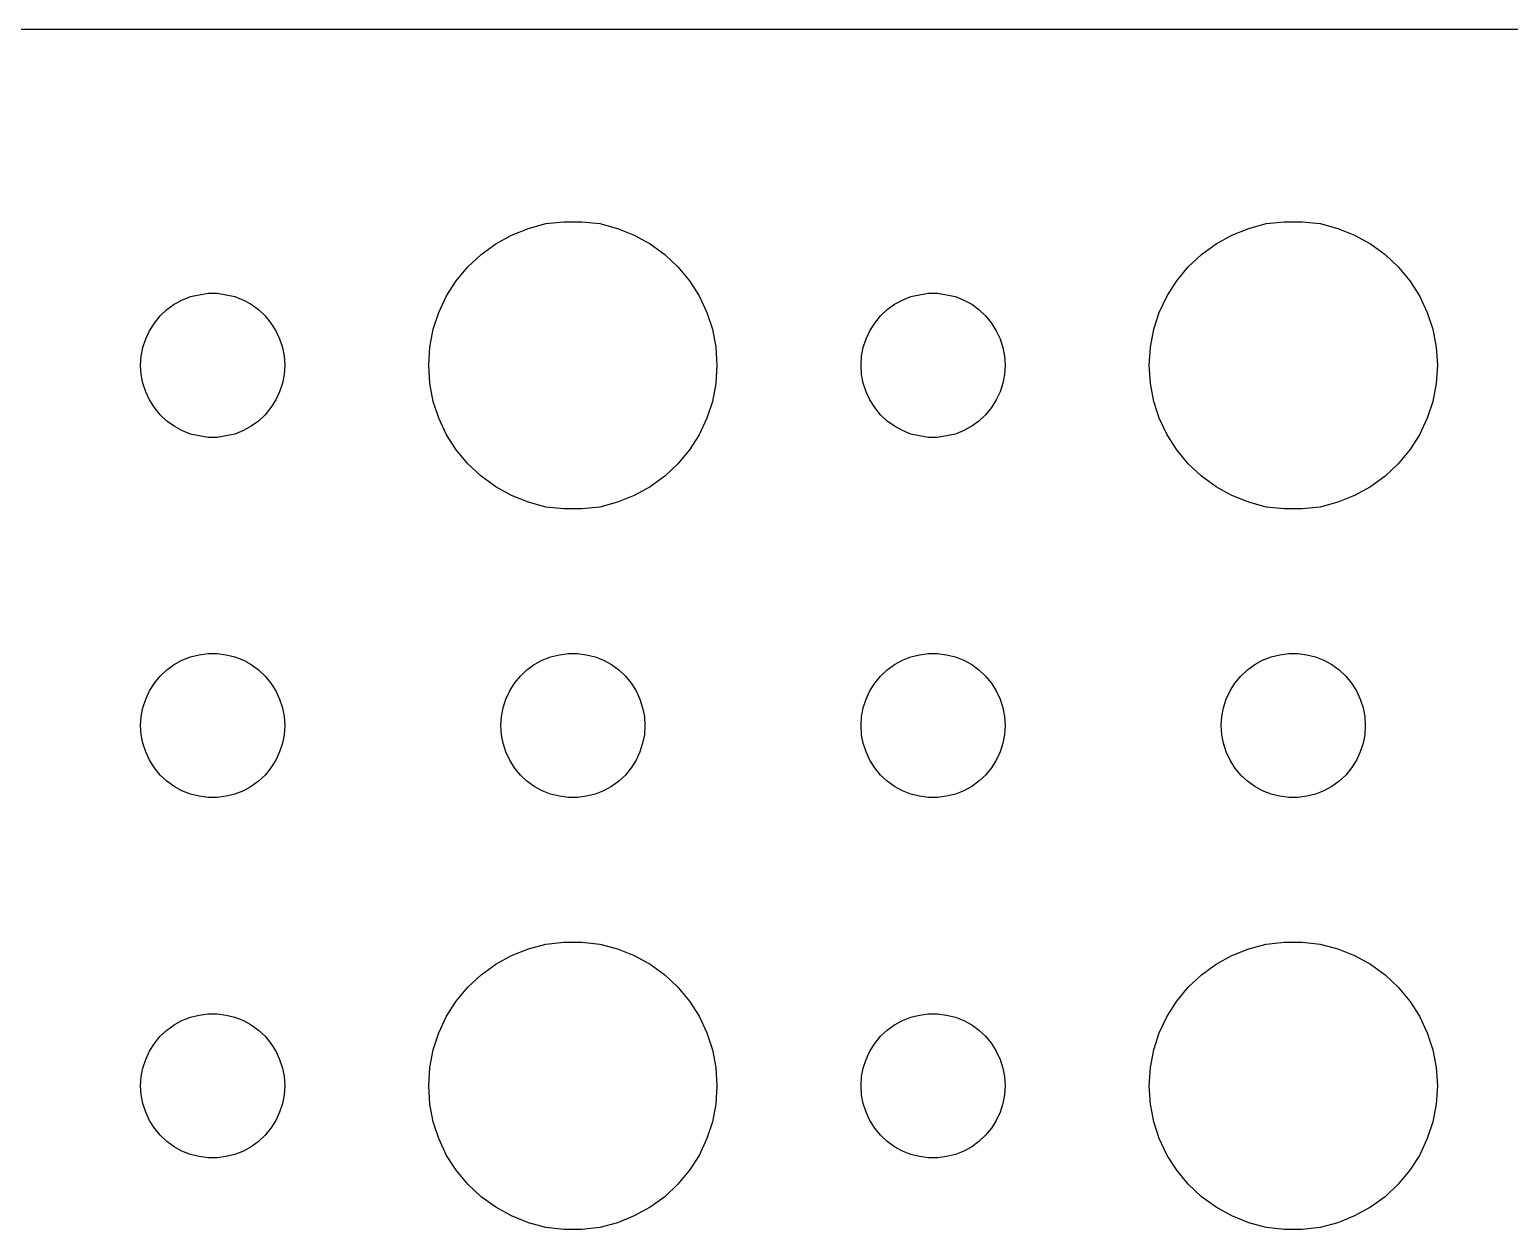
# Model space of a CAD drawing. Header units: metres. Extents: x -134 to 134, y 518 to 1078.
# Drawn here: x -33.81 to -3, y 1053.01 to 1077.99 of the extents above; entities that cross this region are included whole.
import ezdxf

# ---------------------------------------------------------------- set-up
doc = ezdxf.new("R2010")
doc.units = ezdxf.units.M

msp = doc.modelspace()

# ---------------------------------------------------------------- linework, layer by layer
for p, q in [((129.814, 1077.99), (-129.814, 1077.99)), ((-23.7773, 1073.71), (-23.427, 1073.85)), ((-23.427, 1073.85), (-23.0621, 1073.95)), ((-23.0621, 1073.95), (-22.6884, 1073.99)), ((-22.6884, 1073.99), (-22.3116, 1073.99)), ((-22.3116, 1073.99), (-21.9379, 1073.95)), ((-21.9379, 1073.95), (-21.5729, 1073.85)), ((-21.5729, 1073.85), (-21.2227, 1073.71)), ((-8.77733, 1073.71), (-8.42705, 1073.85)), ((-8.42705, 1073.85), (-8.06213, 1073.95)), ((-8.06213, 1073.95), (-7.68837, 1073.99)), ((-7.68837, 1073.99), (-7.31161, 1073.99)), ((-7.31161, 1073.99), (-6.93785, 1073.95)), ((-6.93785, 1073.95), (-6.57294, 1073.85)), ((-6.57294, 1073.85), (-6.22266, 1073.71)), ((-24.4123, 1073.31), (-24.1075, 1073.53)), ((-24.1075, 1073.53), (-23.7773, 1073.71)), ((-21.2227, 1073.71), (-20.8925, 1073.53)), ((-20.8925, 1073.53), (-20.5877, 1073.31)), ((-9.41226, 1073.31), (-9.10747, 1073.53)), ((-9.10747, 1073.53), (-8.77733, 1073.71)), ((-6.22266, 1073.71), (-5.89252, 1073.53)), ((-5.89252, 1073.53), (-5.58772, 1073.31)), ((-24.6869, 1073.05), (-24.4123, 1073.31)), ((-20.5877, 1073.31), (-20.3131, 1073.05)), ((-9.6869, 1073.05), (-9.41226, 1073.31)), ((-5.58772, 1073.31), (-5.31308, 1073.05)), ((-24.927, 1072.76), (-24.6869, 1073.05)), ((-20.3131, 1073.05), (-20.0729, 1072.76)), ((-9.92705, 1072.76), (-9.6869, 1073.05)), ((-5.31308, 1073.05), (-5.07294, 1072.76)), ((-25.1289, 1072.45), (-24.927, 1072.76)), ((-20.0729, 1072.76), (-19.8711, 1072.45)), ((-10.1289, 1072.45), (-9.92705, 1072.76)), ((-5.07294, 1072.76), (-4.87108, 1072.45)), ((-30.9561, 1072.16), (-30.8037, 1072.27)), ((-30.8037, 1072.27), (-30.6387, 1072.36)), ((-30.6387, 1072.36), (-30.4635, 1072.43)), ((-30.4635, 1072.43), (-30.2811, 1072.47)), ((-30.2811, 1072.47), (-30.0942, 1072.5)), ((-30.0942, 1072.5), (-29.9058, 1072.5)), ((-29.9058, 1072.5), (-29.7189, 1072.47)), ((-29.7189, 1072.47), (-29.5365, 1072.43)), ((-29.5365, 1072.43), (-29.3613, 1072.36)), ((-29.3613, 1072.36), (-29.1963, 1072.27)), ((-29.1963, 1072.27), (-29.0439, 1072.16)), ((-25.2893, 1072.1), (-25.1289, 1072.45)), ((-19.8711, 1072.45), (-19.7107, 1072.1)), ((-15.9561, 1072.16), (-15.8037, 1072.27)), ((-15.8037, 1072.27), (-15.6387, 1072.36)), ((-15.6387, 1072.36), (-15.4635, 1072.43)), ((-15.4635, 1072.43), (-15.2811, 1072.47)), ((-15.2811, 1072.47), (-15.0942, 1072.5)), ((-15.0942, 1072.5), (-14.9058, 1072.5)), ((-14.9058, 1072.5), (-14.7189, 1072.47)), ((-14.7189, 1072.47), (-14.5365, 1072.43)), ((-14.5365, 1072.43), (-14.3613, 1072.36)), ((-14.3613, 1072.36), (-14.1963, 1072.27)), ((-14.1963, 1072.27), (-14.0439, 1072.16)), ((-10.2893, 1072.1), (-10.1289, 1072.45)), ((-4.87108, 1072.45), (-4.71066, 1072.1)), ((-31.2135, 1071.88), (-31.0934, 1072.03)), ((-31.0934, 1072.03), (-30.9561, 1072.16)), ((-29.0439, 1072.16), (-28.9065, 1072.03)), ((-28.9065, 1072.03), (-28.7865, 1071.88)), ((-25.4057, 1071.75), (-25.2893, 1072.1)), ((-19.7107, 1072.1), (-19.5942, 1071.75)), ((-16.2135, 1071.88), (-16.0934, 1072.03)), ((-16.0934, 1072.03), (-15.9561, 1072.16)), ((-14.0439, 1072.16), (-13.9065, 1072.03)), ((-13.9065, 1072.03), (-13.7865, 1071.88)), ((-10.4057, 1071.75), (-10.2893, 1072.1)), ((-4.71066, 1072.1), (-4.59424, 1071.75)), ((-31.3947, 1071.55), (-31.3145, 1071.72)), ((-31.3145, 1071.72), (-31.2135, 1071.88)), ((-28.7865, 1071.88), (-28.6855, 1071.72)), ((-28.6855, 1071.72), (-28.6053, 1071.55)), ((-25.4763, 1071.38), (-25.4057, 1071.75)), ((-19.5942, 1071.75), (-19.5237, 1071.38)), ((-16.3947, 1071.55), (-16.3145, 1071.72)), ((-16.3145, 1071.72), (-16.2135, 1071.88)), ((-13.7865, 1071.88), (-13.6855, 1071.72)), ((-13.6855, 1071.72), (-13.6053, 1071.55)), ((-10.4763, 1071.38), (-10.4057, 1071.75)), ((-4.59424, 1071.75), (-4.52365, 1071.38)), ((-31.4882, 1071.19), (-31.4529, 1071.37)), ((-31.4529, 1071.37), (-31.3947, 1071.55)), ((-28.6053, 1071.55), (-28.5471, 1071.37)), ((-28.5471, 1071.37), (-28.5118, 1071.19)), ((-25.5, 1071), (-25.4763, 1071.38)), ((-19.5237, 1071.38), (-19.5, 1071)), ((-16.4882, 1071.19), (-16.4529, 1071.37)), ((-16.4529, 1071.37), (-16.3947, 1071.55)), ((-13.6053, 1071.55), (-13.5471, 1071.37)), ((-13.5471, 1071.37), (-13.5118, 1071.19)), ((-10.5, 1071), (-10.4763, 1071.38)), ((-4.52365, 1071.38), (-4.5, 1071)), ((-31.5, 1071), (-31.4882, 1071.19)), ((-28.5118, 1071.19), (-28.5, 1071)), ((-16.5, 1071), (-16.4882, 1071.19)), ((-13.5118, 1071.19), (-13.5, 1071)), ((-31.4882, 1070.81), (-31.5, 1071)), ((-31.4529, 1070.63), (-31.4882, 1070.81)), ((-28.5118, 1070.81), (-28.5471, 1070.63)), ((-28.5, 1071), (-28.5118, 1070.81)), ((-25.4763, 1070.62), (-25.5, 1071)), ((-19.5, 1071), (-19.5237, 1070.62)), ((-16.4882, 1070.81), (-16.5, 1071)), ((-16.4529, 1070.63), (-16.4882, 1070.81)), ((-13.5118, 1070.81), (-13.5471, 1070.63)), ((-13.5, 1071), (-13.5118, 1070.81)), ((-10.4763, 1070.62), (-10.5, 1071)), ((-4.5, 1071), (-4.52365, 1070.62)), ((-31.3947, 1070.45), (-31.4529, 1070.63)), ((-31.3145, 1070.28), (-31.3947, 1070.45)), ((-28.6053, 1070.45), (-28.6855, 1070.28)), ((-28.5471, 1070.63), (-28.6053, 1070.45)), ((-25.4057, 1070.25), (-25.4763, 1070.62)), ((-19.5237, 1070.62), (-19.5942, 1070.25)), ((-16.3947, 1070.45), (-16.4529, 1070.63)), ((-16.3145, 1070.28), (-16.3947, 1070.45)), ((-13.6053, 1070.45), (-13.6855, 1070.28)), ((-13.5471, 1070.63), (-13.6053, 1070.45)), ((-10.4057, 1070.25), (-10.4763, 1070.62)), ((-4.52365, 1070.62), (-4.59424, 1070.25)), ((-31.2135, 1070.12), (-31.3145, 1070.28)), ((-31.0934, 1069.97), (-31.2135, 1070.12)), ((-28.7865, 1070.12), (-28.9065, 1069.97)), ((-28.6855, 1070.28), (-28.7865, 1070.12)), ((-25.2893, 1069.9), (-25.4057, 1070.25)), ((-19.5942, 1070.25), (-19.7107, 1069.9)), ((-16.2135, 1070.12), (-16.3145, 1070.28)), ((-16.0934, 1069.97), (-16.2135, 1070.12)), ((-13.7865, 1070.12), (-13.9065, 1069.97)), ((-13.6855, 1070.28), (-13.7865, 1070.12)), ((-10.2893, 1069.9), (-10.4057, 1070.25)), ((-4.59424, 1070.25), (-4.71066, 1069.9)), ((-30.9561, 1069.84), (-31.0934, 1069.97)), ((-30.8037, 1069.73), (-30.9561, 1069.84)), ((-29.0439, 1069.84), (-29.1963, 1069.73)), ((-28.9065, 1069.97), (-29.0439, 1069.84)), ((-25.1289, 1069.55), (-25.2893, 1069.9)), ((-19.7107, 1069.9), (-19.8711, 1069.55)), ((-15.9561, 1069.84), (-16.0934, 1069.97)), ((-15.8037, 1069.73), (-15.9561, 1069.84)), ((-14.0439, 1069.84), (-14.1963, 1069.73)), ((-13.9065, 1069.97), (-14.0439, 1069.84)), ((-10.1289, 1069.55), (-10.2893, 1069.9)), ((-4.71066, 1069.9), (-4.87108, 1069.55)), ((-30.6387, 1069.64), (-30.8037, 1069.73)), ((-30.4635, 1069.57), (-30.6387, 1069.64)), ((-30.2811, 1069.53), (-30.4635, 1069.57)), ((-30.0942, 1069.5), (-30.2811, 1069.53)), ((-29.9058, 1069.5), (-30.0942, 1069.5)), ((-29.7189, 1069.53), (-29.9058, 1069.5)), ((-29.5365, 1069.57), (-29.7189, 1069.53)), ((-29.3613, 1069.64), (-29.5365, 1069.57)), ((-29.1963, 1069.73), (-29.3613, 1069.64)), ((-24.927, 1069.24), (-25.1289, 1069.55)), ((-19.8711, 1069.55), (-20.0729, 1069.24)), ((-15.6387, 1069.64), (-15.8037, 1069.73)), ((-15.4635, 1069.57), (-15.6387, 1069.64)), ((-15.2811, 1069.53), (-15.4635, 1069.57)), ((-15.0942, 1069.5), (-15.2811, 1069.53)), ((-14.9058, 1069.5), (-15.0942, 1069.5)), ((-14.7189, 1069.53), (-14.9058, 1069.5)), ((-14.5365, 1069.57), (-14.7189, 1069.53)), ((-14.3613, 1069.64), (-14.5365, 1069.57)), ((-14.1963, 1069.73), (-14.3613, 1069.64)), ((-9.92705, 1069.24), (-10.1289, 1069.55)), ((-4.87108, 1069.55), (-5.07294, 1069.24)), ((-24.6869, 1068.95), (-24.927, 1069.24)), ((-20.0729, 1069.24), (-20.3131, 1068.95)), ((-9.6869, 1068.95), (-9.92705, 1069.24)), ((-5.07294, 1069.24), (-5.31308, 1068.95)), ((-24.4123, 1068.69), (-24.6869, 1068.95)), ((-20.3131, 1068.95), (-20.5877, 1068.69)), ((-9.41226, 1068.69), (-9.6869, 1068.95)), ((-5.31308, 1068.95), (-5.58772, 1068.69)), ((-24.1075, 1068.47), (-24.4123, 1068.69)), ((-20.5877, 1068.69), (-20.8925, 1068.47)), ((-9.10747, 1068.47), (-9.41226, 1068.69)), ((-5.58772, 1068.69), (-5.89252, 1068.47)), ((-23.7773, 1068.29), (-24.1075, 1068.47)), ((-23.427, 1068.15), (-23.7773, 1068.29)), ((-21.2227, 1068.29), (-21.5729, 1068.15)), ((-20.8925, 1068.47), (-21.2227, 1068.29)), ((-8.77733, 1068.29), (-9.10747, 1068.47)), ((-8.42705, 1068.15), (-8.77733, 1068.29)), ((-6.22266, 1068.29), (-6.57294, 1068.15)), ((-5.89252, 1068.47), (-6.22266, 1068.29)), ((-23.0621, 1068.05), (-23.427, 1068.15)), ((-22.6884, 1068.01), (-23.0621, 1068.05)), ((-22.3116, 1068.01), (-22.6884, 1068.01)), ((-21.9379, 1068.05), (-22.3116, 1068.01)), ((-21.5729, 1068.15), (-21.9379, 1068.05)), ((-8.06213, 1068.05), (-8.42705, 1068.15)), ((-7.68837, 1068.01), (-8.06213, 1068.05)), ((-7.31161, 1068.01), (-7.68837, 1068.01)), ((-6.93785, 1068.05), (-7.31161, 1068.01)), ((-6.57294, 1068.15), (-6.93785, 1068.05)), ((-30.8037, 1064.77), (-30.6387, 1064.86)), ((-30.6387, 1064.86), (-30.4635, 1064.93)), ((-30.4635, 1064.93), (-30.2811, 1064.97)), ((-30.2811, 1064.97), (-30.0942, 1065)), ((-30.0942, 1065), (-29.9058, 1065)), ((-29.9058, 1065), (-29.7189, 1064.97)), ((-29.7189, 1064.97), (-29.5365, 1064.93)), ((-29.5365, 1064.93), (-29.3613, 1064.86)), ((-29.3613, 1064.86), (-29.1963, 1064.77)), ((-23.3037, 1064.77), (-23.1387, 1064.86)), ((-23.1387, 1064.86), (-22.9635, 1064.93)), ((-22.9635, 1064.93), (-22.7811, 1064.97)), ((-22.7811, 1064.97), (-22.5942, 1065)), ((-22.5942, 1065), (-22.4058, 1065)), ((-22.4058, 1065), (-22.2189, 1064.97)), ((-22.2189, 1064.97), (-22.0365, 1064.93)), ((-22.0365, 1064.93), (-21.8613, 1064.86)), ((-21.8613, 1064.86), (-21.6963, 1064.77)), ((-15.8037, 1064.77), (-15.6387, 1064.86)), ((-15.6387, 1064.86), (-15.4635, 1064.93)), ((-15.4635, 1064.93), (-15.2811, 1064.97)), ((-15.2811, 1064.97), (-15.0942, 1065)), ((-15.0942, 1065), (-14.9058, 1065)), ((-14.9058, 1065), (-14.7189, 1064.97)), ((-14.7189, 1064.97), (-14.5365, 1064.93)), ((-14.5365, 1064.93), (-14.3613, 1064.86)), ((-14.3613, 1064.86), (-14.1963, 1064.77)), ((-8.30373, 1064.77), (-8.13866, 1064.86)), ((-8.13866, 1064.86), (-7.96352, 1064.93)), ((-7.96352, 1064.93), (-7.78107, 1064.97)), ((-7.78107, 1064.97), (-7.59418, 1065)), ((-7.59418, 1065), (-7.40581, 1065)), ((-7.40581, 1065), (-7.21892, 1064.97)), ((-7.21892, 1064.97), (-7.03647, 1064.93)), ((-7.03647, 1064.93), (-6.86133, 1064.86)), ((-6.86133, 1064.86), (-6.69626, 1064.77)), ((-31.0934, 1064.53), (-30.9561, 1064.66)), ((-30.9561, 1064.66), (-30.8037, 1064.77)), ((-29.1963, 1064.77), (-29.0439, 1064.66)), ((-29.0439, 1064.66), (-28.9065, 1064.53)), ((-23.5934, 1064.53), (-23.4561, 1064.66)), ((-23.4561, 1064.66), (-23.3037, 1064.77)), ((-21.6963, 1064.77), (-21.5439, 1064.66)), ((-21.5439, 1064.66), (-21.4065, 1064.53)), ((-16.0934, 1064.53), (-15.9561, 1064.66)), ((-15.9561, 1064.66), (-15.8037, 1064.77)), ((-14.1963, 1064.77), (-14.0439, 1064.66)), ((-14.0439, 1064.66), (-13.9065, 1064.53)), ((-8.59344, 1064.53), (-8.45613, 1064.66)), ((-8.45613, 1064.66), (-8.30373, 1064.77)), ((-6.69626, 1064.77), (-6.54385, 1064.66)), ((-6.54385, 1064.66), (-6.40654, 1064.53)), ((-31.3145, 1064.22), (-31.2135, 1064.38)), ((-31.2135, 1064.38), (-31.0934, 1064.53)), ((-28.9065, 1064.53), (-28.7865, 1064.38)), ((-28.7865, 1064.38), (-28.6855, 1064.22)), ((-23.8145, 1064.22), (-23.7135, 1064.38)), ((-23.7135, 1064.38), (-23.5934, 1064.53)), ((-21.4065, 1064.53), (-21.2865, 1064.38)), ((-21.2865, 1064.38), (-21.1855, 1064.22)), ((-16.3145, 1064.22), (-16.2135, 1064.38)), ((-16.2135, 1064.38), (-16.0934, 1064.53)), ((-13.9065, 1064.53), (-13.7865, 1064.38)), ((-13.7865, 1064.38), (-13.6855, 1064.22)), ((-8.81445, 1064.22), (-8.71352, 1064.38)), ((-8.71352, 1064.38), (-8.59344, 1064.53)), ((-6.40654, 1064.53), (-6.28647, 1064.38)), ((-6.28647, 1064.38), (-6.18553, 1064.22)), ((-31.4529, 1063.87), (-31.3947, 1064.05)), ((-31.3947, 1064.05), (-31.3145, 1064.22)), ((-28.6855, 1064.22), (-28.6053, 1064.05)), ((-28.6053, 1064.05), (-28.5471, 1063.87)), ((-23.9529, 1063.87), (-23.8947, 1064.05)), ((-23.8947, 1064.05), (-23.8145, 1064.22)), ((-21.1855, 1064.22), (-21.1053, 1064.05)), ((-21.1053, 1064.05), (-21.0471, 1063.87)), ((-16.4529, 1063.87), (-16.3947, 1064.05)), ((-16.3947, 1064.05), (-16.3145, 1064.22)), ((-13.6855, 1064.22), (-13.6053, 1064.05)), ((-13.6053, 1064.05), (-13.5471, 1063.87)), ((-8.95287, 1063.87), (-8.89465, 1064.05)), ((-8.89465, 1064.05), (-8.81445, 1064.22)), ((-6.18553, 1064.22), (-6.10533, 1064.05)), ((-6.10533, 1064.05), (-6.04712, 1063.87)), ((-31.5, 1063.5), (-31.4882, 1063.69)), ((-31.4882, 1063.69), (-31.4529, 1063.87)), ((-28.5471, 1063.87), (-28.5118, 1063.69)), ((-28.5118, 1063.69), (-28.5, 1063.5)), ((-24, 1063.5), (-23.9882, 1063.69)), ((-23.9882, 1063.69), (-23.9529, 1063.87)), ((-21.0471, 1063.87), (-21.0118, 1063.69)), ((-21.0118, 1063.69), (-21, 1063.5)), ((-16.5, 1063.5), (-16.4882, 1063.69)), ((-16.4882, 1063.69), (-16.4529, 1063.87)), ((-13.5471, 1063.87), (-13.5118, 1063.69)), ((-13.5118, 1063.69), (-13.5, 1063.5)), ((-9, 1063.5), (-8.98816, 1063.69)), ((-8.98816, 1063.69), (-8.95287, 1063.87)), ((-6.04712, 1063.87), (-6.01183, 1063.69)), ((-6.01183, 1063.69), (-6, 1063.5)), ((-31.4882, 1063.31), (-31.5, 1063.5)), ((-28.5, 1063.5), (-28.5118, 1063.31)), ((-23.9882, 1063.31), (-24, 1063.5)), ((-21, 1063.5), (-21.0118, 1063.31)), ((-16.4882, 1063.31), (-16.5, 1063.5)), ((-13.5, 1063.5), (-13.5118, 1063.31)), ((-8.98816, 1063.31), (-9, 1063.5)), ((-6, 1063.5), (-6.01183, 1063.31)), ((-31.4529, 1063.13), (-31.4882, 1063.31)), ((-31.3947, 1062.95), (-31.4529, 1063.13)), ((-28.5471, 1063.13), (-28.6053, 1062.95)), ((-28.5118, 1063.31), (-28.5471, 1063.13)), ((-23.9529, 1063.13), (-23.9882, 1063.31)), ((-23.8947, 1062.95), (-23.9529, 1063.13)), ((-21.0471, 1063.13), (-21.1053, 1062.95)), ((-21.0118, 1063.31), (-21.0471, 1063.13)), ((-16.4529, 1063.13), (-16.4882, 1063.31)), ((-16.3947, 1062.95), (-16.4529, 1063.13)), ((-13.5471, 1063.13), (-13.6053, 1062.95)), ((-13.5118, 1063.31), (-13.5471, 1063.13)), ((-8.95287, 1063.13), (-8.98816, 1063.31)), ((-8.89465, 1062.95), (-8.95287, 1063.13)), ((-6.04712, 1063.13), (-6.10533, 1062.95)), ((-6.01183, 1063.31), (-6.04712, 1063.13)), ((-31.3145, 1062.78), (-31.3947, 1062.95)), ((-31.2135, 1062.62), (-31.3145, 1062.78)), ((-28.6855, 1062.78), (-28.7865, 1062.62)), ((-28.6053, 1062.95), (-28.6855, 1062.78)), ((-23.8145, 1062.78), (-23.8947, 1062.95)), ((-23.7135, 1062.62), (-23.8145, 1062.78)), ((-21.1855, 1062.78), (-21.2865, 1062.62)), ((-21.1053, 1062.95), (-21.1855, 1062.78)), ((-16.3145, 1062.78), (-16.3947, 1062.95)), ((-16.2135, 1062.62), (-16.3145, 1062.78)), ((-13.6855, 1062.78), (-13.7865, 1062.62)), ((-13.6053, 1062.95), (-13.6855, 1062.78)), ((-8.81445, 1062.78), (-8.89465, 1062.95)), ((-8.71352, 1062.62), (-8.81445, 1062.78)), ((-6.18553, 1062.78), (-6.28647, 1062.62)), ((-6.10533, 1062.95), (-6.18553, 1062.78)), ((-31.0934, 1062.47), (-31.2135, 1062.62)), ((-30.9561, 1062.34), (-31.0934, 1062.47)), ((-28.9065, 1062.47), (-29.0439, 1062.34)), ((-28.7865, 1062.62), (-28.9065, 1062.47)), ((-23.5934, 1062.47), (-23.7135, 1062.62)), ((-23.4561, 1062.34), (-23.5934, 1062.47)), ((-21.4065, 1062.47), (-21.5439, 1062.34)), ((-21.2865, 1062.62), (-21.4065, 1062.47)), ((-16.0934, 1062.47), (-16.2135, 1062.62)), ((-15.9561, 1062.34), (-16.0934, 1062.47)), ((-13.9065, 1062.47), (-14.0439, 1062.34)), ((-13.7865, 1062.62), (-13.9065, 1062.47)), ((-8.59344, 1062.47), (-8.71352, 1062.62)), ((-8.45613, 1062.34), (-8.59344, 1062.47)), ((-6.40654, 1062.47), (-6.54385, 1062.34)), ((-6.28647, 1062.62), (-6.40654, 1062.47)), ((-30.8037, 1062.23), (-30.9561, 1062.34)), ((-30.6387, 1062.14), (-30.8037, 1062.23)), ((-30.4635, 1062.07), (-30.6387, 1062.14)), ((-29.3613, 1062.14), (-29.5365, 1062.07)), ((-29.1963, 1062.23), (-29.3613, 1062.14)), ((-29.0439, 1062.34), (-29.1963, 1062.23)), ((-23.3037, 1062.23), (-23.4561, 1062.34)), ((-23.1387, 1062.14), (-23.3037, 1062.23)), ((-22.9635, 1062.07), (-23.1387, 1062.14)), ((-21.8613, 1062.14), (-22.0365, 1062.07)), ((-21.6963, 1062.23), (-21.8613, 1062.14)), ((-21.5439, 1062.34), (-21.6963, 1062.23)), ((-15.8037, 1062.23), (-15.9561, 1062.34)), ((-15.6387, 1062.14), (-15.8037, 1062.23)), ((-15.4635, 1062.07), (-15.6387, 1062.14)), ((-14.3613, 1062.14), (-14.5365, 1062.07)), ((-14.1963, 1062.23), (-14.3613, 1062.14)), ((-14.0439, 1062.34), (-14.1963, 1062.23)), ((-8.30373, 1062.23), (-8.45613, 1062.34)), ((-8.13866, 1062.14), (-8.30373, 1062.23)), ((-7.96352, 1062.07), (-8.13866, 1062.14)), ((-6.86133, 1062.14), (-7.03647, 1062.07)), ((-6.69626, 1062.23), (-6.86133, 1062.14)), ((-6.54385, 1062.34), (-6.69626, 1062.23)), ((-30.2811, 1062.03), (-30.4635, 1062.07)), ((-30.0942, 1062), (-30.2811, 1062.03)), ((-29.9058, 1062), (-30.0942, 1062)), ((-29.7189, 1062.03), (-29.9058, 1062)), ((-29.5365, 1062.07), (-29.7189, 1062.03)), ((-22.7811, 1062.03), (-22.9635, 1062.07)), ((-22.5942, 1062), (-22.7811, 1062.03)), ((-22.4058, 1062), (-22.5942, 1062)), ((-22.2189, 1062.03), (-22.4058, 1062)), ((-22.0365, 1062.07), (-22.2189, 1062.03)), ((-15.2811, 1062.03), (-15.4635, 1062.07)), ((-15.0942, 1062), (-15.2811, 1062.03)), ((-14.9058, 1062), (-15.0942, 1062)), ((-14.7189, 1062.03), (-14.9058, 1062)), ((-14.5365, 1062.07), (-14.7189, 1062.03)), ((-7.78107, 1062.03), (-7.96352, 1062.07)), ((-7.59418, 1062), (-7.78107, 1062.03)), ((-7.40581, 1062), (-7.59418, 1062)), ((-7.21892, 1062.03), (-7.40581, 1062)), ((-7.03647, 1062.07), (-7.21892, 1062.03)), ((-24.1075, 1058.53), (-23.7773, 1058.71)), ((-23.7773, 1058.71), (-23.427, 1058.85)), ((-23.427, 1058.85), (-23.0621, 1058.95)), ((-23.0621, 1058.95), (-22.6884, 1058.99)), ((-22.6884, 1058.99), (-22.3116, 1058.99)), ((-22.3116, 1058.99), (-21.9379, 1058.95)), ((-21.9379, 1058.95), (-21.5729, 1058.85)), ((-21.5729, 1058.85), (-21.2227, 1058.71)), ((-21.2227, 1058.71), (-20.8925, 1058.53)), ((-9.10747, 1058.53), (-8.77733, 1058.71)), ((-8.77733, 1058.71), (-8.42705, 1058.85)), ((-8.42705, 1058.85), (-8.06213, 1058.95)), ((-8.06213, 1058.95), (-7.68837, 1058.99)), ((-7.68837, 1058.99), (-7.31161, 1058.99)), ((-7.31161, 1058.99), (-6.93785, 1058.95)), ((-6.93785, 1058.95), (-6.57294, 1058.85)), ((-6.57294, 1058.85), (-6.22266, 1058.71)), ((-6.22266, 1058.71), (-5.89252, 1058.53)), ((-24.4123, 1058.31), (-24.1075, 1058.53)), ((-20.8925, 1058.53), (-20.5877, 1058.31)), ((-9.41226, 1058.31), (-9.10747, 1058.53)), ((-5.89252, 1058.53), (-5.58772, 1058.31)), ((-24.6869, 1058.05), (-24.4123, 1058.31)), ((-20.5877, 1058.31), (-20.3131, 1058.05)), ((-9.6869, 1058.05), (-9.41226, 1058.31)), ((-5.58772, 1058.31), (-5.31308, 1058.05)), ((-24.927, 1057.76), (-24.6869, 1058.05)), ((-20.3131, 1058.05), (-20.0729, 1057.76)), ((-9.92705, 1057.76), (-9.6869, 1058.05)), ((-5.31308, 1058.05), (-5.07294, 1057.76)), ((-30.4635, 1057.43), (-30.2811, 1057.47)), ((-30.2811, 1057.47), (-30.0942, 1057.5)), ((-30.0942, 1057.5), (-29.9058, 1057.5)), ((-29.9058, 1057.5), (-29.7189, 1057.47)), ((-29.7189, 1057.47), (-29.5365, 1057.43)), ((-25.1289, 1057.45), (-24.927, 1057.76)), ((-20.0729, 1057.76), (-19.8711, 1057.45)), ((-15.4635, 1057.43), (-15.2811, 1057.47)), ((-15.2811, 1057.47), (-15.0942, 1057.5)), ((-15.0942, 1057.5), (-14.9058, 1057.5)), ((-14.9058, 1057.5), (-14.7189, 1057.47)), ((-14.7189, 1057.47), (-14.5365, 1057.43)), ((-10.1289, 1057.45), (-9.92705, 1057.76)), ((-5.07294, 1057.76), (-4.87108, 1057.45)), ((-31.0934, 1057.03), (-30.9561, 1057.16)), ((-30.9561, 1057.16), (-30.8037, 1057.27)), ((-30.8037, 1057.27), (-30.6387, 1057.36)), ((-30.6387, 1057.36), (-30.4635, 1057.43)), ((-29.5365, 1057.43), (-29.3613, 1057.36)), ((-29.3613, 1057.36), (-29.1963, 1057.27)), ((-29.1963, 1057.27), (-29.0439, 1057.16)), ((-29.0439, 1057.16), (-28.9065, 1057.03)), ((-25.2893, 1057.1), (-25.1289, 1057.45)), ((-19.8711, 1057.45), (-19.7107, 1057.1)), ((-16.0934, 1057.03), (-15.9561, 1057.16)), ((-15.9561, 1057.16), (-15.8037, 1057.27)), ((-15.8037, 1057.27), (-15.6387, 1057.36)), ((-15.6387, 1057.36), (-15.4635, 1057.43)), ((-14.5365, 1057.43), (-14.3613, 1057.36)), ((-14.3613, 1057.36), (-14.1963, 1057.27)), ((-14.1963, 1057.27), (-14.0439, 1057.16)), ((-14.0439, 1057.16), (-13.9065, 1057.03)), ((-10.2893, 1057.1), (-10.1289, 1057.45)), ((-4.87108, 1057.45), (-4.71066, 1057.1)), ((-31.3145, 1056.72), (-31.2135, 1056.88)), ((-31.2135, 1056.88), (-31.0934, 1057.03)), ((-28.9065, 1057.03), (-28.7865, 1056.88)), ((-28.7865, 1056.88), (-28.6855, 1056.72)), ((-25.4057, 1056.75), (-25.2893, 1057.1)), ((-19.7107, 1057.1), (-19.5942, 1056.75)), ((-16.3145, 1056.72), (-16.2135, 1056.88)), ((-16.2135, 1056.88), (-16.0934, 1057.03)), ((-13.9065, 1057.03), (-13.7865, 1056.88)), ((-13.7865, 1056.88), (-13.6855, 1056.72)), ((-10.4057, 1056.75), (-10.2893, 1057.1)), ((-4.71066, 1057.1), (-4.59424, 1056.75)), ((-31.4529, 1056.37), (-31.3947, 1056.55)), ((-31.3947, 1056.55), (-31.3145, 1056.72)), ((-28.6855, 1056.72), (-28.6053, 1056.55)), ((-28.6053, 1056.55), (-28.5471, 1056.37)), ((-25.4763, 1056.38), (-25.4057, 1056.75)), ((-19.5942, 1056.75), (-19.5237, 1056.38)), ((-16.4529, 1056.37), (-16.3947, 1056.55)), ((-16.3947, 1056.55), (-16.3145, 1056.72)), ((-13.6855, 1056.72), (-13.6053, 1056.55)), ((-13.6053, 1056.55), (-13.5471, 1056.37)), ((-10.4763, 1056.38), (-10.4057, 1056.75)), ((-4.59424, 1056.75), (-4.52365, 1056.38)), ((-31.4882, 1056.19), (-31.4529, 1056.37)), ((-28.5471, 1056.37), (-28.5118, 1056.19)), ((-25.5, 1056), (-25.4763, 1056.38)), ((-19.5237, 1056.38), (-19.5, 1056)), ((-16.4882, 1056.19), (-16.4529, 1056.37)), ((-13.5471, 1056.37), (-13.5118, 1056.19)), ((-10.5, 1056), (-10.4763, 1056.38)), ((-4.52365, 1056.38), (-4.5, 1056)), ((-31.5, 1056), (-31.4882, 1056.19)), ((-31.4882, 1055.81), (-31.5, 1056)), ((-28.5118, 1056.19), (-28.5, 1056)), ((-28.5, 1056), (-28.5118, 1055.81)), ((-25.4763, 1055.62), (-25.5, 1056)), ((-19.5, 1056), (-19.5237, 1055.62)), ((-16.5, 1056), (-16.4882, 1056.19)), ((-16.4882, 1055.81), (-16.5, 1056)), ((-13.5118, 1056.19), (-13.5, 1056)), ((-13.5, 1056), (-13.5118, 1055.81)), ((-10.4763, 1055.62), (-10.5, 1056)), ((-4.5, 1056), (-4.52365, 1055.62)), ((-31.4529, 1055.63), (-31.4882, 1055.81)), ((-31.3947, 1055.45), (-31.4529, 1055.63)), ((-28.5471, 1055.63), (-28.6053, 1055.45)), ((-28.5118, 1055.81), (-28.5471, 1055.63)), ((-25.4057, 1055.25), (-25.4763, 1055.62)), ((-19.5237, 1055.62), (-19.5942, 1055.25)), ((-16.4529, 1055.63), (-16.4882, 1055.81)), ((-16.3947, 1055.45), (-16.4529, 1055.63)), ((-13.5471, 1055.63), (-13.6053, 1055.45)), ((-13.5118, 1055.81), (-13.5471, 1055.63)), ((-10.4057, 1055.25), (-10.4763, 1055.62)), ((-4.52365, 1055.62), (-4.59424, 1055.25)), ((-31.3145, 1055.28), (-31.3947, 1055.45)), ((-28.6053, 1055.45), (-28.6855, 1055.28)), ((-16.3145, 1055.28), (-16.3947, 1055.45)), ((-13.6053, 1055.45), (-13.6855, 1055.28)), ((-31.2135, 1055.12), (-31.3145, 1055.28)), ((-31.0934, 1054.97), (-31.2135, 1055.12)), ((-28.7865, 1055.12), (-28.9065, 1054.97)), ((-28.6855, 1055.28), (-28.7865, 1055.12)), ((-25.2893, 1054.9), (-25.4057, 1055.25)), ((-19.5942, 1055.25), (-19.7107, 1054.9)), ((-16.2135, 1055.12), (-16.3145, 1055.28)), ((-16.0934, 1054.97), (-16.2135, 1055.12)), ((-13.7865, 1055.12), (-13.9065, 1054.97)), ((-13.6855, 1055.28), (-13.7865, 1055.12)), ((-10.2893, 1054.9), (-10.4057, 1055.25)), ((-4.59424, 1055.25), (-4.71066, 1054.9)), ((-30.9561, 1054.84), (-31.0934, 1054.97)), ((-30.8037, 1054.73), (-30.9561, 1054.84)), ((-30.6387, 1054.64), (-30.8037, 1054.73)), ((-29.1963, 1054.73), (-29.3613, 1054.64)), ((-29.0439, 1054.84), (-29.1963, 1054.73)), ((-28.9065, 1054.97), (-29.0439, 1054.84)), ((-25.1289, 1054.55), (-25.2893, 1054.9)), ((-19.7107, 1054.9), (-19.8711, 1054.55)), ((-15.9561, 1054.84), (-16.0934, 1054.97)), ((-15.8037, 1054.73), (-15.9561, 1054.84)), ((-15.6387, 1054.64), (-15.8037, 1054.73)), ((-14.1963, 1054.73), (-14.3613, 1054.64)), ((-14.0439, 1054.84), (-14.1963, 1054.73)), ((-13.9065, 1054.97), (-14.0439, 1054.84)), ((-10.1289, 1054.55), (-10.2893, 1054.9)), ((-4.71066, 1054.9), (-4.87108, 1054.55)), ((-30.4635, 1054.57), (-30.6387, 1054.64)), ((-30.2811, 1054.53), (-30.4635, 1054.57)), ((-30.0942, 1054.5), (-30.2811, 1054.53)), ((-29.9058, 1054.5), (-30.0942, 1054.5)), ((-29.7189, 1054.53), (-29.9058, 1054.5)), ((-29.5365, 1054.57), (-29.7189, 1054.53)), ((-29.3613, 1054.64), (-29.5365, 1054.57)), ((-24.927, 1054.24), (-25.1289, 1054.55)), ((-19.8711, 1054.55), (-20.0729, 1054.24)), ((-15.4635, 1054.57), (-15.6387, 1054.64)), ((-15.2811, 1054.53), (-15.4635, 1054.57)), ((-15.0942, 1054.5), (-15.2811, 1054.53)), ((-14.9058, 1054.5), (-15.0942, 1054.5)), ((-14.7189, 1054.53), (-14.9058, 1054.5)), ((-14.5365, 1054.57), (-14.7189, 1054.53)), ((-14.3613, 1054.64), (-14.5365, 1054.57)), ((-9.92705, 1054.24), (-10.1289, 1054.55)), ((-4.87108, 1054.55), (-5.07294, 1054.24)), ((-24.6869, 1053.95), (-24.927, 1054.24)), ((-20.0729, 1054.24), (-20.3131, 1053.95)), ((-9.6869, 1053.95), (-9.92705, 1054.24)), ((-5.07294, 1054.24), (-5.31308, 1053.95)), ((-24.4123, 1053.69), (-24.6869, 1053.95)), ((-20.3131, 1053.95), (-20.5877, 1053.69)), ((-9.41226, 1053.69), (-9.6869, 1053.95)), ((-5.31308, 1053.95), (-5.58772, 1053.69)), ((-24.1075, 1053.47), (-24.4123, 1053.69)), ((-23.7773, 1053.29), (-24.1075, 1053.47)), ((-20.8925, 1053.47), (-21.2227, 1053.29)), ((-20.5877, 1053.69), (-20.8925, 1053.47)), ((-9.10747, 1053.47), (-9.41226, 1053.69)), ((-8.77733, 1053.29), (-9.10747, 1053.47)), ((-5.89252, 1053.47), (-6.22266, 1053.29)), ((-5.58772, 1053.69), (-5.89252, 1053.47)), ((-23.427, 1053.15), (-23.7773, 1053.29)), ((-23.0621, 1053.05), (-23.427, 1053.15)), ((-21.5729, 1053.15), (-21.9379, 1053.05)), ((-21.2227, 1053.29), (-21.5729, 1053.15)), ((-8.42705, 1053.15), (-8.77733, 1053.29)), ((-8.06213, 1053.05), (-8.42705, 1053.15)), ((-6.57294, 1053.15), (-6.93785, 1053.05)), ((-6.22266, 1053.29), (-6.57294, 1053.15)), ((-22.6884, 1053.01), (-23.0621, 1053.05)), ((-22.3116, 1053.01), (-22.6884, 1053.01)), ((-21.9379, 1053.05), (-22.3116, 1053.01)), ((-7.68837, 1053.01), (-8.06213, 1053.05)), ((-7.31161, 1053.01), (-7.68837, 1053.01)), ((-6.93785, 1053.05), (-7.31161, 1053.01))]:
    msp.add_line(p, q)

doc.saveas('drawing.dxf')
